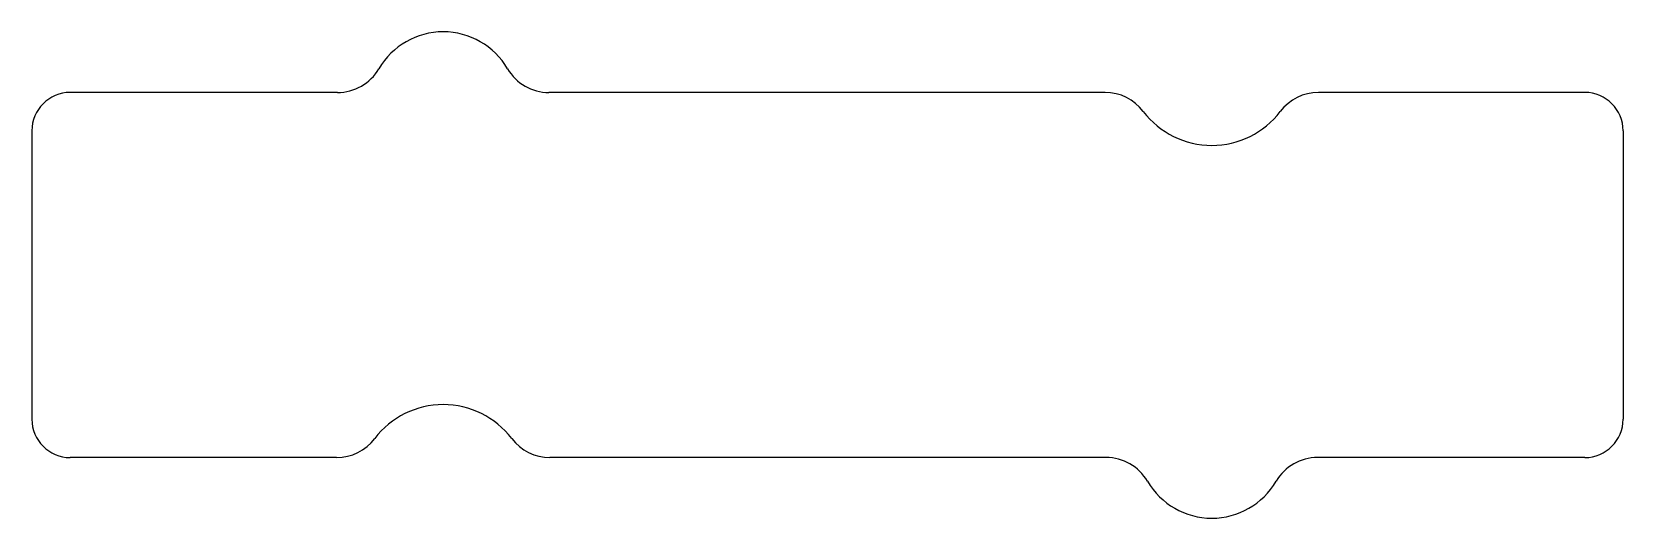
# Model space of a CAD drawing. Extents: x -2.12 to 2.02, y -0.63 to 0.63.
import ezdxf

# ---------------------------------------------------------------- set-up
doc = ezdxf.new("R2010")
doc.units = 0
doc.header["$MEASUREMENT"] = 0
doc.layers.add('MODELSKETCH_VISIBLE', color=7, linetype='CONTINUOUS')

msp = doc.modelspace()

# ---------------------------------------------------------------- linework, layer by layer
at = {"layer": 'MODELSKETCH_VISIBLE'}
for p, q in [((-1.3253, 0.475), (-2.0206, 0.475)), ((0.6721, 0.475), (-0.7749, 0.475)), ((1.9204, 0.475), (1.2277, 0.475)), ((-2.1206, 0.375), (-2.1206, -0.375)), ((2.0204, 0.375), (2.0204, -0.375)), ((-1.3279, -0.475), (-2.0206, -0.475)), ((0.6747, -0.475), (-0.7723, -0.475)), ((1.9204, -0.475), (1.2251, -0.475))]:
    msp.add_line(p, q, dxfattribs=at)
for centre, radius, start, end in [((-1.0501, 0.4389), 0.1939, 30.3455, 149.6545), ((-1.3253, 0.6), 0.125, 270, 329.6545), ((-0.7749, 0.6), 0.125, 210.3455, 270), ((-2.0206, 0.375), 0.1, 90, 180), ((0.6721, 0.35), 0.125, 37.2347, 90), ((1.2277, 0.35), 0.125, 90, 142.7653), ((1.9204, 0.375), 0.1, 0, 90), ((0.9499, 0.5611), 0.2239, 217.2347, 322.7653), ((-1.0501, -0.5611), 0.2239, 37.2347, 142.7653), ((-2.0206, -0.375), 0.1, 180, 270), ((1.9204, -0.375), 0.1, 270, 0), ((-1.3279, -0.35), 0.125, 270, 322.7653), ((-0.7723, -0.35), 0.125, 217.2347, 270), ((0.6747, -0.6), 0.125, 30.3455, 90), ((1.2251, -0.6), 0.125, 90, 149.6545), ((0.9499, -0.4389), 0.1939, 210.3455, 329.6545)]:
    msp.add_arc(centre, radius, start, end, dxfattribs=at)

doc.saveas('drawing.dxf')
